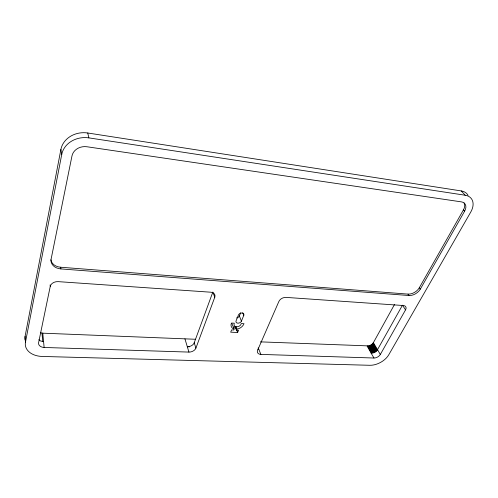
<?xml version="1.0" encoding="UTF-8"?>
<svg xmlns="http://www.w3.org/2000/svg" width="498" height="498" viewBox="0 0 498 498"><rect width="100%" height="100%" fill="white"/><g stroke="black" fill="none" stroke-linecap="round" stroke-linejoin="round"><path stroke-width="0.75" d="M25.062 339.997A19.565 13.589 -7.5 0 1 25.081 336.399L60.899 149.419A22.784 19.615 -3.1 0 1 87.748 132.997L461.266 190.933A18.208 12.089 -38.1 0 1 468.058 195.316M461.266 190.933L465.188 195.235A18.358 12.095 -38 0 1 470.772 212.036L388.764 354.794A15.475 9.425 -28.3 0 1 369.821 365.289L42.206 356.45A19.733 13.614 -7.7 0 1 25.466 342.232L61.733 154.448L60.899 149.419M50.105 284.924L50.261 286.331L38.607 342.686A6.574 4.538 -7.7 0 0 44.129 347.467L188.941 352.092A5.827 3.972 -18.1 0 0 195.907 348.114L214.769 297.238L213.088 292.693M195.907 348.114L194.226 342.78L212.851 292.04M231.937 323.737L234.122 328.966L233.705 330.006L231.595 329.906L230.686 332.172L237.627 332.49L238.548 330.23L236.444 330.137L234.95 326.24M236.575 317.942A2.895 2.023 -21.7 0 0 239.37 315.975L240.665 312.763M236.444 330.137L236.867 329.097L235.865 326.501M243.777 315.346A2.932 2.048 -22.1 0 0 241.984 313.005A2.932 2.048 -22.1 0 0 238.411 315.047L236.083 320.861A2.913 2.023 -21.8 0 0 237.882 323.158A2.913 2.023 -21.8 0 0 241.424 321.142L243.777 315.346L242.738 312.769M260.354 341.865L368.931 345.917L371.639 344.647L373.394 342.655L394.584 304.346M380.323 354.489L405.546 309.881A5.428 3.418 -31 0 0 403.405 305.529L286.014 297.399A5.814 4.04 -25.3 0 0 278.868 301.477L257.615 350.256A5.534 3.654 -22.7 0 0 260.877 354.402L373.967 358.018A5.161 3.137 -28.3 0 0 380.323 354.489L373.394 342.655M50.852 259.751A11.747 8.989 -6.2 0 0 60.669 267.239L407.999 294.113A9.257 5.92 -32.4 0 0 419.322 287.757L463.464 209.857A10.172 6.717 -38 0 0 464.086 202.972M420.3 289.151L464.622 211.171A10.197 6.717 -38 0 0 461.465 201.883L86.969 146.761A12.78 10.95 -3.6 0 0 71.986 155.893L51.126 259.053A11.778 8.995 -6.3 0 0 60.893 268.914L408.951 295.519A9.275 5.92 -32.4 0 0 420.3 289.151L419.322 287.757M368.931 345.917L372.958 352.995L375.697 351.713L377.073 350.418L402.471 305.193L405.546 309.881M367.157 346.129L371.172 353.219L372.118 353.169L368.097 346.091M236.867 329.097C239.986 328.699 242.806 326.62 244.014 323.7L241.262 323.557C240.677 327.584 232.255 328.288 234.278 323.202L231.489 323.059C230.281 325.387 231.414 328.518 234.122 328.966M189.645 346.813L187.316 346.733A5.783 3.972 -18 0 0 194.226 342.78M40.438 332.739L42.784 333.174L195.695 339.275M233.332 327.18L235.629 327.292L237.627 332.49M38.863 339.723L40.506 340.956L43.581 341.678L44.129 347.467M61.733 154.448A23.008 19.715 -3.6 0 1 88.862 137.878L465.188 195.235M463.464 209.857L464.622 211.171M407.999 294.113L408.951 295.519M371.172 353.219L373.967 358.018M373.095 343.128L377.173 350.187L376.805 350.654L372.728 343.595M372.305 344.037L376.37 351.102M371.825 344.46L375.884 351.526M371.639 344.647L375.697 351.713M371.296 344.84L375.349 351.912M370.736 345.182L374.782 352.254M370.145 345.481L374.191 352.553M369.921 345.606L373.961 352.677M369.541 345.73L373.575 352.802M367.966 346.091L371.987 353.175M367.723 346.122L371.745 353.207M258.232 347.878L260.877 354.402M239.37 315.975L241.424 321.142M184.926 338.845L188.941 352.092M87.748 132.997L88.862 137.878M60.669 267.239L60.893 268.914M42.784 333.174L43.581 341.678M41.969 333.106L42.753 341.609M25.081 336.399L25.466 342.232M214.769 297.238A6.113 4.426 -20 0 0 210.803 292.208L58.185 281.638A6.91 5.111 -6.8 0 0 50.261 286.331M258.792 349.26A5.497 3.66 -22.7 0 1 257.858 349.148"/></g></svg>
